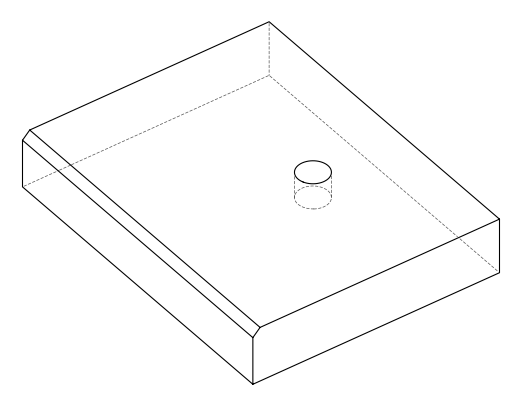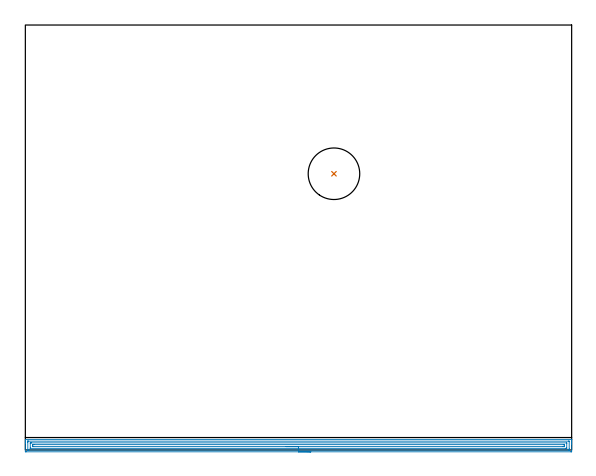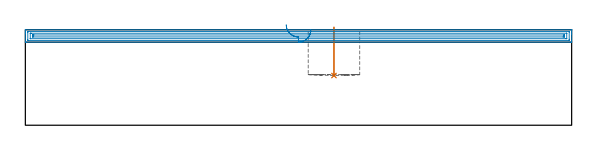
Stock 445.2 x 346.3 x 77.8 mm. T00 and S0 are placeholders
(PLAN: 2 operations, 1 tool changes, 14.6 min)
(1 INDEXABLE_INSERT_DRILL_BLIND_HOLE_FROM_SOLID | STEP1POCKET | NXT0302_036 | 0.16 min | 50965 mm3)
(2 AREA_MILL | FG_CHAMFER_SURFACE | UGT0205_001 | 14.47 min | 22707 mm3)
(TOOL NXT0302_036 | Index. Insert Drill 42mm [880-D4200L50-05] | D42 PA176 FL210 Z2)
(TOOL UGT0205_001 | Chamfer Mill 20 x 3 x 45 deg. | D20 FL50 Z2)
(OP 1 INDEXABLE_INSERT_DRILL_BLIND_HOLE_FROM_SOLID)
G17 G21 G94 G90
T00 M6
G54
G17 G0 G90 X251.5 Y225.1 S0 M3
G43 Z87.8 H1
G94 G81 G98 Z40.5 F250. R79.8
G80
M5
M2
(OP 2 AREA_MILL)
G17 G21 G94 G90
T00 M6
G54
G17 G0 G90 X232.6 Y-1.5 S1061 M3
G43 Z87.8 H0
Z77.7
G94 G1 X232.562 Z76.828 F250.
X232.448 Z75.963
X232.259 Z75.112
X231.997 Z74.28
X231.663 Z73.474
X231.26 Z72.7
X230.792 Z71.964
X230.26 Z71.272
X229.671 Z70.629
X229.028 Z70.04
X228.336 Z69.508
X227.6 Z69.04
X226.826 Z68.637
X226.02 Z68.303
X225.188 Z68.041
X224.337 Z67.852
X223.472 Z67.738
X222.6 Z67.7
X0.617
X0.314 Y-1.497 Z67.702
X0.01 Y-1.492 Z67.706
X0. Y-1.183 Z68.014
Y5.333 Z74.528
Y5.884 Z75.081
Y6.225 Z75.421
Y6.776 Z75.972
Y7.116 Z76.311
Y7.797 Z76.997
Y8.148 Z77.347
X0.007 Y8.546 Z77.738
X0.01 Y8.605 Z77.795
X0.167 Y8.6 Z77.8
X445.029
X445.195 Z77.791
X445.196 Z77.79
X445.198 Y8.544 Z77.736
X445.2 Y8.148 Z77.347
Y7.797 Z76.996
Y7.116 Z76.311
Y5.884 Z75.081
Y5.333 Z74.528
Y4.717 Z73.913
Y-0.632 Z68.565
X445.198 Y-0.908 Z68.29
X445.193 Y-1.492 Z67.706
X445.17 Y-1.494 Z67.704
X444.583 Y-1.5 Z67.7
X222.6
Y-0.086 Z69.114
X2.404 Y-0.085 Z69.115
X2.334 Y-0.084 Z69.116
X2.195 Y-0.079 Z69.121
X2.01 Y-0.067 Z69.133
X2.008 Y-0.016 Z69.184
X2.001 Y0.385 Z69.585
X2. Y6.225 Z75.425
Y6.627 Z75.827
X2.004 Y7.116 Z76.316
X2.007 Y7.166 Z76.366
X2.009 Y7.173 Z76.373
X2.033 Y7.179 Z76.379
X2.125 Y7.182 Z76.382
X2.264 Y7.185 Z76.385
X2.334 Y7.186 Z76.386
X442.796 Y7.185 Z76.385
X442.866 Y7.184 Z76.384
X443.005 Y7.179 Z76.379
X443.19 Y7.167 Z76.367
X443.192 Y7.116 Z76.316
X443.198 Y6.715 Z75.915
X443.2 Y0.875 Z70.075
Y0.473 Z69.673
X443.196 Y-0.016 Z69.184
X443.193 Y-0.065 Z69.135
X443.192 Y-0.073 Z69.127
X443.167 Y-0.079 Z69.121
X443.076 Y-0.082 Z69.118
X442.936 Y-0.085 Z69.115
X442.866 Y-0.086 Z69.114
X222.6
Y1.328 Z70.528
X4.19 Y1.329 Z70.529
X4.044 Y1.33 Z70.53
X4.02 Y1.332 Z70.532
X4.014 Y1.334 Z70.534
X4.01 Y1.35 Z70.55
X4.004 Y1.45 Z70.65
X4.001 Y1.577 Z70.777
Y5.522 Z74.722
X4.007 Y5.713 Z74.913
X4.01 Y5.762 Z74.962
X4.028 Y5.765 Z74.965
X4.081 Y5.768 Z74.968
X4.19 Y5.77 Z74.97
X4.644 Y5.771 Z74.971
X5.084 Y5.772 Z74.972
X441.01 Y5.771 Z74.971
X441.156 Y5.77 Z74.97
X441.18 Y5.768 Z74.968
X441.186 Y5.766 Z74.966
X441.19 Y5.75 Z74.95
X441.196 Y5.649 Z74.849
X441.199 Y5.523 Z74.723
Y1.578 Z70.778
X441.193 Y1.387 Z70.587
X441.19 Y1.338 Z70.538
X441.172 Y1.335 Z70.535
X441.119 Y1.332 Z70.532
X441.01 Y1.33 Z70.53
X440.556 Y1.329 Z70.529
X440.116 Y1.328 Z70.528
X222.6
Y2.743 Z71.943
X6.786
X6.051 Y2.749 Z71.949
X6.014
X6.01 Y2.791 Z71.991
X6.005 Y2.896 Z72.096
X6.002 Y3.106 Z72.306
X6. Y3.527 Z72.727
X6.002 Y3.984 Z73.184
X6.006 Y4.201 Z73.401
X6.01 Y4.309 Z73.509
X6.016 Y4.351 Z73.551
X6.066 Y4.352 Z73.552
X6.87 Y4.357 Z73.557
X6.955
X438.415
X439.149 Y4.351 Z73.551
X439.186
X439.19 Y4.309 Z73.509
X439.195 Y4.204 Z73.404
X439.198 Y3.994 Z73.194
X439.2 Y3.573 Z72.773
X439.198 Y3.116 Z72.316
X439.194 Y2.899 Z72.099
X439.19 Y2.791 Z71.991
X439.184 Y2.749 Z71.949
X439.134 Y2.748 Z71.948
X438.33 Y2.743 Z71.943
X438.245
X222.6
X221.728 Z71.981
X220.864 Z72.095
X220.012 Z72.283
X219.18 Z72.546
X218.374 Z72.88
X217.6 Z73.282
X216.864 Z73.751
X216.172 Z74.282
X215.529 Z74.872
X214.94 Z75.515
X214.409 Z76.207
X213.94 Z76.943
X213.537 Z77.716
X213.203 Z78.522
X212.941 Z79.354
X212.752 Z80.206
X212.638 Z81.071
X212.6 Z81.943
G0 Z87.8
M5
M2
